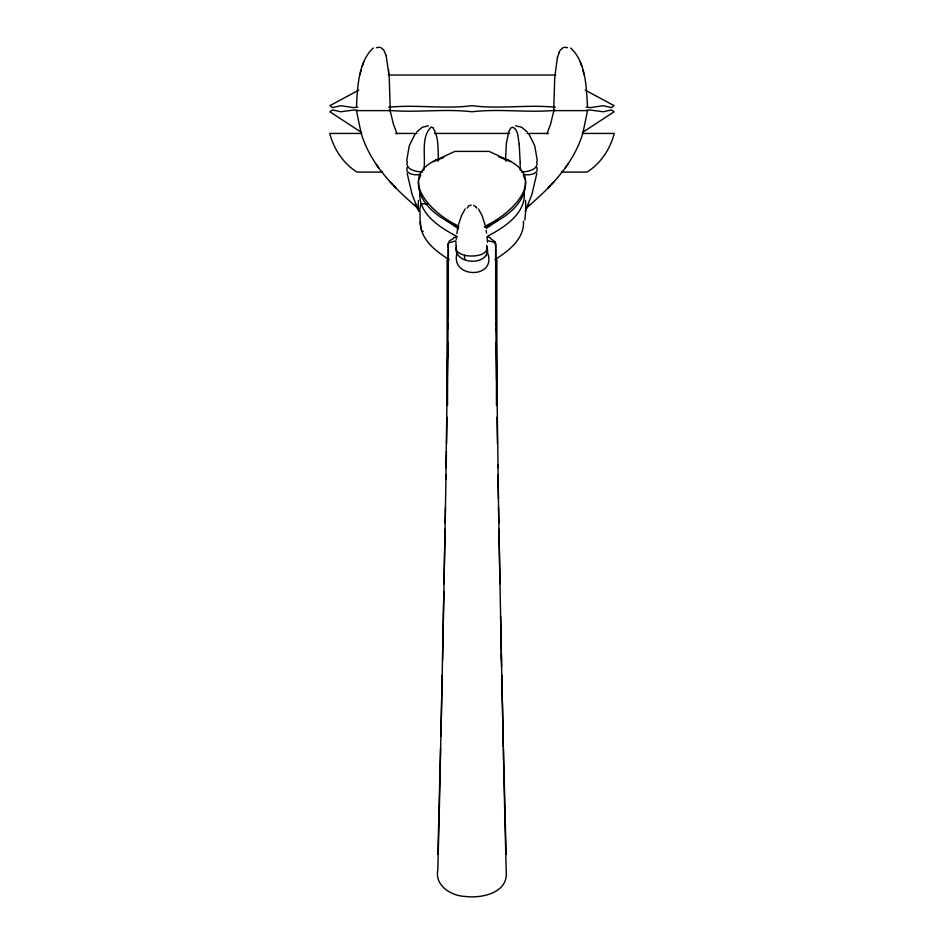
<?xml version="1.0" encoding="UTF-8"?>
<svg xmlns="http://www.w3.org/2000/svg" width="944" height="944" viewBox="0 0 944 944"><rect width="100%" height="100%" fill="white"/><g stroke="black" fill="none" stroke-linecap="round" stroke-linejoin="round"><path stroke-width="1.42" d="M423.773 170.309C426.063 156.975 420.422 137.966 430.842 127.334M448.388 249.228L448.294 289.725M505.512 160.881L506.314 143.783L508.651 132.007M448.093 290.315L447.149 405.554M447.845 328.665L447.893 322.86M448.129 318.435L448.199 243.823L449.533 240.779L453.592 238.407M447.574 357.516L445.851 479.351M447.763 357.575L447.928 342.271M446.559 443.704L446.972 417.154M446.04 474.82L444.022 583.781M446.17 467.74L446.441 451.185M445.462 507.494L445.19 523.011M445.072 529.242L442.547 660.399M356.443 106.743C357.528 87.237 358.413 61.266 373.317 48.002M443.881 591.546L440.966 736.001M442.17 675.196L442.04 680.848C440.718 743.837 439.538 806.813 437.804 869.79C434.547 885.802 451.468 896.21 465.758 896.481C481.393 898.44 507.188 893.154 506.279 873.153C505.158 831.605 504.167 790.057 503.459 748.498M440.541 748.498L437.898 854.344M455.94 245.629L456.023 242.148M406.687 160.799L409.283 145.659L415.041 134.166M418.428 200.494L418.121 209.084M456.424 246.16C454.371 250.361 459.291 253.783 462.843 254.738C466.324 254.408 463.244 258.939 465.368 260.048C472.283 262.338 481.169 261.523 486.03 255.576M557.456 57.301L554.742 77.373L553.668 112.041M456.2 239.316L456.471 236.448M420.505 221.569C419.785 239.127 435.727 251.293 449.155 259.624M418.546 180.882C416.835 203.869 440.364 218.784 458.69 227.079M524.864 220.023L525.867 209.379L525.548 200.317M456.825 233.569L457.852 227.775M457.167 252.544C449.297 278.74 497.169 279.436 487.611 252.968M536.841 173.366L531.909 194.37L525.253 211.362M495.659 248.048L495.34 241.983L490.408 238.407M553.396 112.43L550.612 124.136L546.883 133.836M419.809 192.175C418.098 214.194 440.588 227.905 457.533 236.802M557.408 57.49L560.016 50.351L563.332 47.483M359.983 74.777L361.068 70.411M458.642 224.401L461.404 215.846L465.168 208.895M418.794 179.608L420.67 175.206M456.353 247.08C454.477 252.827 459.598 258.042 464.672 259.789M582.814 133.423L587.569 110.613L553.668 110.613M582.708 133.753C573.22 164.704 549.609 188.411 525.454 208.695M362.343 66.092L363.841 61.856M508.71 131.841L510.751 127.983L513.029 127.298M558.742 53.088L559.131 52.132M526.705 208.14L526.976 207.479M467.127 208.117L468.92 205.65L471.15 205.143M407.324 167.147C404.28 174.498 415.773 175.537 420.552 174.439M407.371 161.695C404.622 169.578 417.012 171.973 422.558 171.961M486.089 255.505L487.718 250.856L486.608 246.419M565.137 168.138L568.123 163.831M416.729 132.03L422.298 127.275L428.399 125.812M554.529 181.177L548.051 187.998M506.586 160.917L508.261 159.63M526.681 207.586L529.796 204.848L526.622 207.633M498.55 219.775L486.384 228.389M484.532 226.348C507.424 216.377 547.39 182.298 510.869 161.518L489.11 151.394L454.89 151.394L433.131 161.518C397.011 181.295 435.939 216.259 458.69 226.017M582.33 132.597L614.084 111.77L611.358 109.941L603.263 111.77L590.142 110L586.059 110.413M494.951 259.565C508.427 251.187 524.628 238.808 523.436 221.215M358.767 90.117L329.916 105.669L332.642 107.64L340.737 105.669L353.858 107.64L357.941 107.191M487.682 236.189C504.261 227.315 526.398 213.462 524.144 191.939M484.543 227.457C503.447 219.067 526.823 204.27 525.454 180.882M443.727 157.53L440.258 158.887M376.491 47.66L379.854 47.283M439.161 159.3L433.131 161.518M453.686 237.687L455.74 237.086M430.96 127.298L432.73 127.534M455.987 240.779L448.931 242.868L448.199 243.823L448.341 248.048M564.229 47.271L567.509 47.66M555.249 107.25C527.519 104.395 499.754 109.327 472 105.669C444.246 109.327 416.481 104.395 388.751 107.25M388.751 110.365C416.481 112.902 444.246 108.513 472 111.77C499.754 108.513 527.519 112.902 555.249 110.365M515.601 125.8L521.69 127.263L527.271 132.03M521.442 171.961C526.988 171.973 539.378 169.578 536.629 161.695M388.22 75.036L555.78 75.036M356.431 110.613L390.332 110.613M361.694 133.434L329.739 133.434C333.787 149.046 343.215 163.442 356.985 172.103L382.709 172.103M395.548 133.434L416.823 133.434M434.334 133.434L509.666 133.434M527.177 133.434L548.452 133.434M582.306 133.434L614.261 133.434C610.213 149.046 600.785 163.442 587.015 172.103L561.291 172.103M423.254 231.528L421.767 231.386L420.151 223.929L419.938 208.388L420.93 203.597L427.042 204.152M357.941 110.413L353.858 110L340.737 111.77L332.642 109.941L329.916 111.77L361.67 132.597M586.059 107.191L590.142 107.64L603.263 105.669L611.358 107.64L614.084 105.669L585.233 90.117M523.448 174.439C528.239 175.537 539.72 174.498 536.676 167.147M473.64 205.19L476.189 207.184M488.013 240.779L493.452 242.042L495.801 243.823L495.871 318.435M464.66 255.258C471.705 257.169 489.995 256.095 486.62 245.346M488.26 237.086L490.314 237.687M380.668 47.483L383.724 49.926L386.155 55.826M513.147 127.334C518.787 130.555 517.949 138.697 519.176 144.161M510.869 161.518L504.78 159.276M504.025 158.993L500.981 157.801M498.585 156.846L499.388 157.176M570.683 48.002C586.248 62.41 586.13 86.99 587.557 106.743M458.465 228.896L444.907 219.303M435.739 159.63L437.414 160.917M432.859 127.629C439.243 137.163 437.756 149.919 438.488 160.881M418.546 208.695C394.391 188.411 370.78 164.716 361.292 133.753M417.319 207.586L414.204 204.848L417.378 207.633M395.949 187.998L389.471 181.177M378.874 168.15L376.337 164.48L378.402 167.466M478.537 209.002L482.101 215.68L484.945 224.578M528.959 134.166L534.717 145.659L537.313 160.799M523.33 175.206L525.206 179.608M476.224 207.255L476.732 208.176M407.159 173.366L412.091 194.37L418.747 211.362M397.117 133.836L393.388 124.136L390.604 112.43M415.655 204.234L417.295 208.14M580.159 61.856L581.657 66.092M486.573 249.723L487.529 252.662M361.186 133.423L356.431 110.613M386.226 56.097L389.176 76.299L390.344 112.135M582.932 70.411L584.017 74.777M486.136 230.324L486.585 233.18M388.609 69.903L388.716 70.977M519.188 144.231L520.144 161.802M486.998 236.637L487.434 242.325M388.916 73.101L389.011 74.175M506.102 854.344L503.884 766.693M502.432 702.902L503.707 766.87M500.615 616.102L502.314 702.395M501.83 675.196L503.258 746.61M520.156 162.344L520.227 170.309M499.978 583.781L497.96 474.82M498.928 529.242L501.453 660.399M501.335 654.204L501.583 666.558M497.783 464.719L497.83 467.74M498.538 507.494L498.81 523.011M498.467 498.656L496.155 328.665M497.441 443.704L497.028 417.154M496.65 391.253L496.851 405.554M496.509 379.948L496.072 342.271M496.107 322.86L496.178 331.556M496.131 325.763L495.907 290.315M495.706 289.725L495.612 249.228M496.674 259.93L496.674 405.354M496.485 258.585L496.485 405.271M447.515 258.585L447.515 405.271M447.326 259.93L447.326 405.354"/></g></svg>
